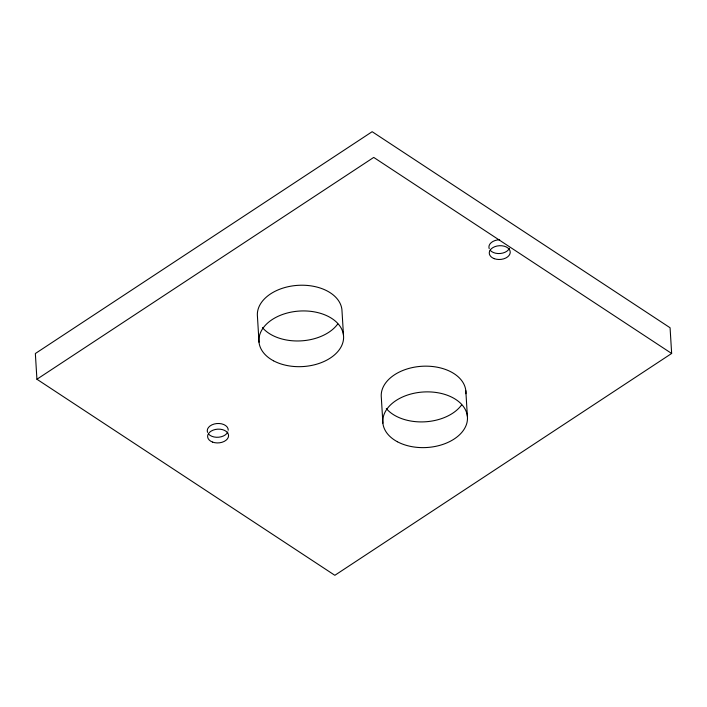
<?xml version="1.0" encoding="UTF-8"?>
<svg xmlns="http://www.w3.org/2000/svg" width="707" height="707" viewBox="0 0 707 707"><rect width="100%" height="100%" fill="white"/><g stroke="black" fill="none" stroke-linecap="round" stroke-linejoin="round"><path stroke-width="1.06" d="M36.923 379.244L373.729 157.414L671.65 353.473L334.844 575.304L36.923 379.244L35.35 353.527L372.156 131.696L670.077 327.756L671.65 353.473M465.807 390.618L467.38 416.335M382.894 423.166L381.32 397.449A42.393 27.812 -3.5 0 1 422.972 366.217A42.393 27.812 -3.5 0 1 465.869 393.737M343.496 335.392L341.923 309.675A42.393 27.812 -3.5 0 0 296.719 285.425A42.393 27.812 -3.5 0 0 257.445 316.506L259.018 342.223M461.627 404.908A42.393 27.812 -3.5 0 1 424.456 421.84A42.393 27.812 -3.5 0 1 386.314 408.566M337.752 323.965A42.393 27.812 -3.5 0 1 300.572 340.898A42.393 27.812 -3.5 0 1 262.43 327.624M509.455 248.263A10.508 6.893 -3.5 0 1 500.485 253.477A10.508 6.893 -3.5 0 1 490.172 250.269M489.191 248.625A10.508 6.893 -3.5 0 1 499.663 239.753M227.795 431.995A10.508 6.893 -3.5 0 1 218.834 437.209A10.508 6.893 -3.5 0 1 208.512 434.001M207.531 432.348A10.508 6.893 -3.5 0 1 216.642 423.564A10.508 6.893 -3.5 0 1 228.228 430.201M397.361 441.734A42.393 27.812 -3.5 0 0 466.708 423.608A42.393 27.812 -3.5 0 0 411.341 393.905A42.393 27.812 -3.5 0 0 397.361 441.734M273.485 360.791A42.393 27.812 -3.5 0 0 342.824 342.665A42.393 27.812 -3.5 0 0 287.457 312.962A42.393 27.812 -3.5 0 0 273.485 360.791M212.604 442.105A10.508 6.893 -3.5 0 0 228.573 435.857A10.508 6.893 -3.5 0 0 213.081 430.148A10.508 6.893 -3.5 0 0 212.604 442.105M494.273 258.665A10.508 6.893 -3.5 0 0 510.242 252.408A10.508 6.893 -3.5 0 0 494.75 246.699A10.508 6.893 -3.5 0 0 494.273 258.665"/></g></svg>
